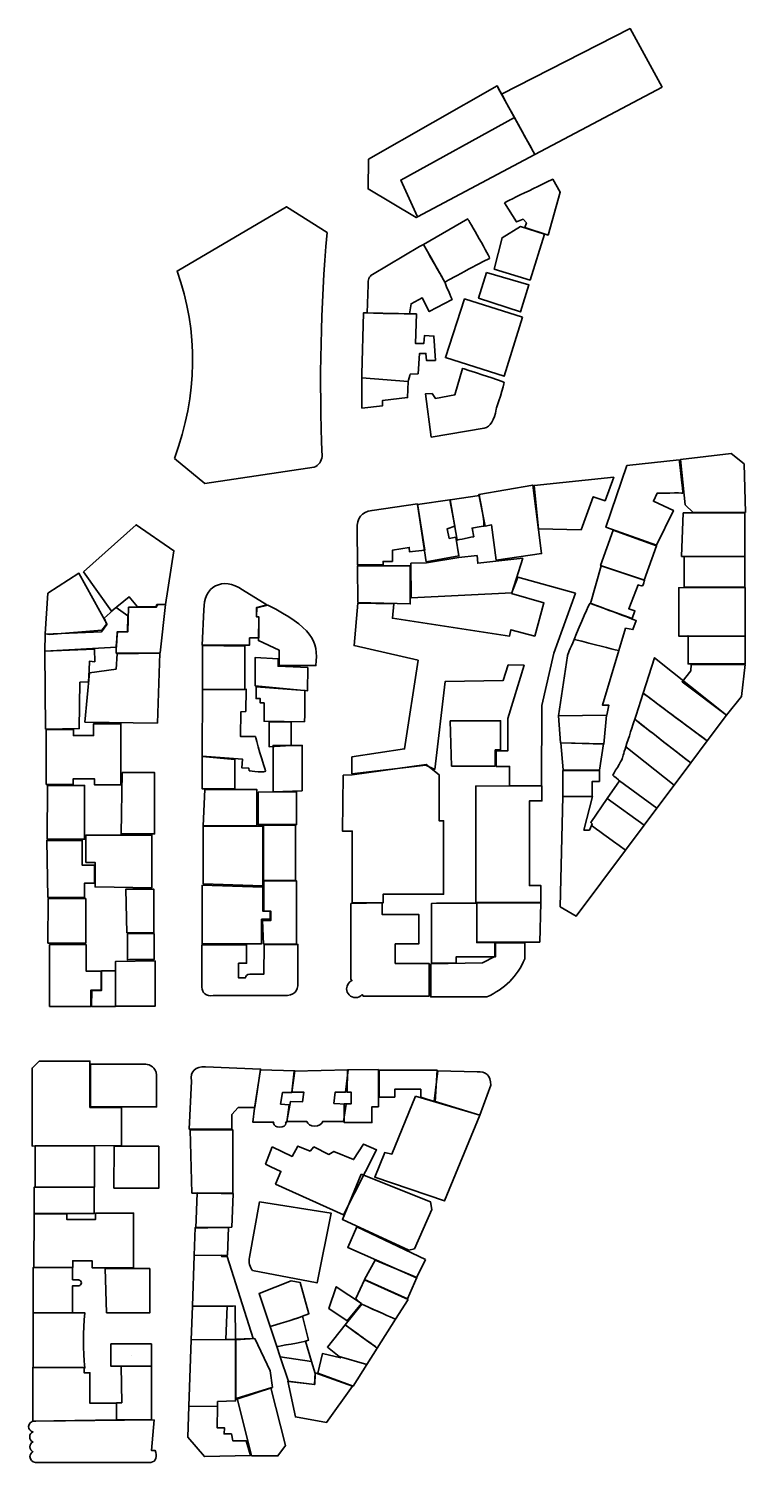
# Model space of a CAD drawing. Header units: inches. Extents: x 13 to 425, y 27 to 366.
# Drawn here: x 255.1 to 424.9, y 26.6 to 366.1 of the extents above; entities that cross this region are included whole.
import ezdxf

# ---------------------------------------------------------------- set-up
doc = ezdxf.new("R2010")
doc.units = ezdxf.units.IN
doc.header["$MEASUREMENT"] = 0
doc.layers.add('BUILDINGS', color=7, linetype='Continuous')

# ---------------------------------------------------------------- blocks, each defined once
blk = doc.blocks.new('block 2')
at = {"layer": 'BUILDINGS', "color": 250, "lineweight": 35, "true_color": 0x231f20}
for points in [[(274.55, 54.62), (284.15, 54.62), (284.15, 49.32), (274.55, 49.32), (274.55, 54.62), (274.55, 54.62)], [(279.35, 51.97), (279.35, 51.97)]]:
    blk.add_lwpolyline(points, dxfattribs=at)

msp = doc.modelspace()

# ---------------------------------------------------------------- linework, layer by layer
at = {"layer": 'BUILDINGS', "color": 250, "lineweight": 35, "true_color": 0x231f20}
for points in [[(405.19, 352.29), (375, 336.28), (367.09, 350.59), (397.57, 366.12), (405.19, 352.29)], [(365.32, 309.18), (373.86, 306.57), (377.26, 317.43), (371.61, 319.25), (367.22, 316.58), (365.32, 309.18)], [(363.57, 308.39), (373.58, 305.43), (371.61, 299.03), (361.65, 302.32), (363.57, 308.39)], [(372.04, 297.82), (367.72, 283.78), (353.82, 288.21), (358.36, 302.11), (372.04, 297.82)], [(334.03, 276.25), (334.03, 283.43), (344.97, 282.53), (344.86, 278.73), (338.87, 278.04), (338.87, 276.77), (334.03, 276.25)], [(424.86, 251.54), (412.48, 251.54), (410.64, 253.38), (409.5, 264.08), (421.49, 265.49), (424.59, 263.05), (424.86, 251.54)], [(385.93, 247.43), (388.83, 255.26), (391.65, 254.31), (393.68, 259.88), (374.8, 257.93), (375.88, 247.67), (385.93, 247.43)], [(365.86, 240.2), (376.59, 241.79), (374.48, 258.01), (361.76, 255.82), (363.19, 248.27), (364.75, 248.59), (365.86, 240.2)], [(349.24, 239.88), (356.99, 241.23), (356.28, 245.69), (354.73, 245.4), (354.25, 247.67), (356.04, 248.27), (354.88, 254.55), (347.18, 253.39), (349.24, 239.88)], [(410.15, 251.43), (424.75, 251.43), (424.75, 241.12), (409.77, 241.12), (410.15, 251.43)], [(268.05, 237.48), (280.51, 248.63), (289.48, 242.45), (287.52, 229.73), (285.44, 229.73), (285.3, 229.23), (280.87, 229.16), (278.91, 231.55), (274.66, 228.19), (268.05, 237.48)], [(393.54, 247.37), (390.56, 238.95), (400.92, 235.53), (403.85, 243.67), (393.54, 247.37)], [(372.13, 240.68), (369.55, 232.53), (345.7, 231.29), (345.62, 239.52), (349.32, 239.6), (356.99, 240.84), (361.29, 241.31), (361.45, 239.52), (372.13, 240.68)], [(424.75, 241.01), (424.75, 233.85), (410.37, 233.85), (410.37, 241.12), (424.75, 241.01)], [(333.02, 230.18), (345.47, 229.86), (345.47, 238.89), (332.94, 238.89), (333.02, 230.18)], [(259.65, 232.41), (266.98, 237.12), (273.55, 225.16), (272.41, 223.66), (260.04, 222.62), (258.94, 222.76), (259.65, 232.41)], [(384.66, 232.45), (379.49, 218.18), (376.67, 205.81), (376.59, 186.82), (369, 186.82), (369, 191.38), (365.86, 191.38), (365.86, 195.12), (368.6, 195.12), (368.6, 202.75), (372.45, 215.36), (368.68, 215.44), (367.49, 211.74), (353.77, 211.54), (351.27, 190.67), (349.16, 191.7), (331.67, 189.64), (331.67, 193.65), (344.15, 195.52), (347.34, 216.55), (332.15, 220), (333.07, 230.02), (341.61, 229.86), (341.25, 226.49), (369, 222.27), (369.31, 223.74), (374.96, 222.27), (377.14, 230.1), (369.47, 232.37), (370.95, 236.22), (384.66, 232.45)], [(424.81, 233.8), (424.81, 222.24), (409.07, 222.24), (409.07, 233.69), (424.81, 233.8)], [(259.01, 222.69), (258.87, 218.65), (275.87, 219.65), (276.01, 223.23), (278.48, 223.23), (278.55, 227.05), (275.8, 229.01), (272.98, 226.48), (273.62, 225.01), (272.33, 223.3), (259.01, 222.69)], [(275.8, 219.87), (275.8, 218.22), (286.23, 218.3), (287.52, 229.73), (285.66, 229.73), (285.3, 229.09), (278.76, 229.09), (278.55, 223.23), (276.08, 223.23), (275.8, 219.87)], [(424.81, 222.18), (424.81, 215.67), (411.29, 215.67), (411.29, 222.35), (424.81, 222.18)], [(259.08, 200.18), (267.05, 200.35), (267.22, 211.33), (269.23, 211.4), (269.37, 214.15), (269.51, 216.33), (270.73, 216.19), (270.65, 219.15), (258.87, 218.65), (259.08, 200.18)], [(268.37, 201.86), (285.59, 201.65), (286.16, 218.22), (276.01, 218.08), (275.8, 214.44), (269.51, 213.58), (268.37, 201.86)], [(296.27, 220.01), (296.27, 209.62), (306.27, 209.62), (306.27, 219.87), (296.27, 220.01)], [(321.24, 214.83), (321.1, 209.26), (308.74, 210.47), (308.74, 217.19), (314.17, 216.9), (314.17, 215.12), (321.24, 214.83)], [(420.36, 203.56), (423.93, 207.91), (424.81, 215.56), (412, 215.56), (411.95, 213.99), (409.88, 211.44), (420.36, 203.56)], [(259.22, 200.04), (259.22, 187.11), (265.62, 187.11), (265.62, 188.47), (270.65, 188.47), (270.65, 187.04), (276.91, 187.04), (276.91, 201.51), (270.44, 201.51), (270.44, 198.68), (265.69, 198.68), (265.69, 200.11), (259.22, 200.04)], [(317.27, 196.36), (317.27, 201.93), (312.06, 201.93), (312.06, 196), (317.27, 196.36)], [(354.96, 202.2), (366.89, 202.2), (366.89, 195.28), (365.62, 195.28), (365.62, 191.46), (355.28, 191.46), (354.96, 202.2)], [(381.06, 196.95), (380.58, 203.4), (391.97, 203.51), (391.32, 196.67), (381.06, 196.95)], [(381.71, 190.59), (381.11, 196.95), (391.27, 196.73), (390.34, 190.49), (381.71, 190.59)], [(296.2, 193.75), (296.2, 186.07), (303.95, 186.07), (303.95, 193.04), (296.2, 193.75)], [(319.88, 185.57), (319.88, 196.36), (312.99, 196.36), (312.99, 185.36), (319.88, 185.57)], [(329.56, 189.32), (331.75, 189.4), (349.24, 191.86), (352.3, 189.4), (352.3, 179.78), (352.3, 178.51), (353.38, 178.51), (353.38, 172.47), (353.38, 161.1), (339.03, 161.1), (339.03, 159.07), (331.75, 159.07), (331.75, 176.08), (329.4, 176.08), (329.56, 189.32)], [(381.66, 184.35), (381.66, 190.43), (390.29, 190.43), (390.29, 187.83), (388.61, 187.83), (388.61, 184.3), (381.66, 184.35)], [(259.44, 174.14), (268.3, 174.14), (268.3, 186.89), (259.51, 186.89), (259.44, 174.14)], [(277.19, 189.93), (284.91, 189.93), (284.91, 175.39), (276.98, 175.39), (277.19, 189.93)], [(376.67, 186.82), (376.67, 183.23), (373.69, 183.23), (373.69, 163.16), (376.43, 163.16), (376.43, 159.15), (361, 159.15), (361, 186.74), (376.67, 186.82)], [(403.89, 181.5), (400.86, 177.45), (392.13, 183.77), (395.02, 187.95), (403.89, 181.5)], [(296.45, 177.32), (309.09, 177.32), (309.09, 185.93), (296.8, 185.93), (296.45, 177.32)], [(318.56, 185.36), (318.56, 177.61), (309.45, 177.61), (309.45, 185.29), (318.56, 185.36)], [(296.45, 163.57), (296.45, 177.25), (310.56, 177.25), (310.56, 163.14), (296.45, 163.57)], [(310.7, 177.39), (318.28, 177.46), (318.28, 164.39), (310.7, 164.39), (310.7, 177.39)], [(259.65, 160.32), (268.3, 160.32), (268.3, 163.75), (270.65, 163.75), (270.65, 168), (267.76, 168), (267.76, 173.86), (259.37, 173.86), (259.65, 160.32)], [(284.27, 162.64), (284.27, 175.11), (268.65, 175.11), (268.65, 168.64), (270.8, 168.64), (270.8, 162.85), (284.27, 162.64)], [(310.56, 162.78), (310.56, 157.07), (312.27, 157.07), (312.27, 155.21), (310.24, 155.21), (310.24, 149.38), (296.2, 149.38), (296.2, 163.28), (310.56, 162.78)], [(310.7, 149.31), (318.49, 149.31), (318.49, 164.32), (310.77, 164.32), (310.77, 157.14), (312.42, 157.14), (312.42, 154.89), (310.45, 154.89), (310.7, 149.31)], [(259.65, 149.56), (268.58, 149.56), (268.58, 160.1), (259.69, 160.1), (259.65, 149.56)], [(278.34, 151.99), (284.69, 151.99), (284.69, 162.35), (278.12, 162.35), (278.34, 151.99)], [(351.67, 158.99), (361.24, 158.99), (361.24, 149.65), (365.7, 149.65), (365.7, 146.31), (356.36, 146.31), (356.36, 144.8), (350.48, 144.8), (350.48, 158.91), (351.67, 158.99)], [(376.19, 149.73), (361.24, 149.73), (361.24, 159.07), (376.43, 159.07), (376.19, 149.73)], [(278.98, 145.63), (284.77, 145.63), (284.77, 151.78), (278.48, 151.78), (278.48, 145.56), (278.98, 145.63)], [(268.73, 149.24), (268.73, 142.88), (272.26, 142.88), (272.26, 138.42), (269.8, 138.42), (269.8, 134.56), (260.04, 134.56), (260.04, 149.17), (268.73, 149.24)], [(269.94, 134.56), (275.66, 134.56), (275.66, 142.95), (272.33, 142.95), (272.33, 138.35), (270.01, 138.35), (269.94, 134.56)], [(285.05, 145.35), (285.05, 134.63), (275.66, 134.63), (275.66, 145.2), (285.05, 145.35)], [(277.09, 101.64), (277.03, 110.62), (269.58, 110.62), (269.58, 121.62), (257.56, 121.62), (255.87, 119.93), (255.87, 101.48), (277.09, 101.64)], [(330.59, 119.51), (337.95, 119.6), (337.95, 110.78), (336.41, 110.78), (336.41, 107.03), (329.84, 107.03), (329.84, 111.5), (331.49, 111.5), (331.49, 114.23), (330.5, 114.23), (330.59, 119.51)], [(338.13, 119.42), (351.88, 119.42), (351.34, 111.95), (347.97, 113.06), (347.97, 114.95), (341.79, 114.95), (341.79, 113.06), (338.13, 113.06), (338.13, 119.42)], [(346.69, 113.33), (361.99, 108.77), (353.62, 88.47), (337.05, 94.11), (339.42, 99.94), (341.13, 99.58), (346.69, 113.33)], [(293.72, 90.3), (303.45, 90.3), (303.45, 105.31), (293.34, 105.31), (293.72, 90.3)], [(312.73, 101.29), (317.47, 99.04), (318.83, 101.48), (321.74, 100.3), (322.66, 101.29), (326.21, 99.49), (327.38, 100.21), (332.03, 98.29), (334.4, 101.95), (337.5, 100.57), (329.66, 85.2), (313.56, 92.47), (314.83, 95.47), (312.46, 96.58), (311.19, 97.21), (312.73, 101.29)], [(256.61, 91.77), (256.61, 101.52), (270.66, 101.52), (270.66, 91.71), (256.61, 91.77)], [(275.23, 91.48), (285.89, 91.48), (285.89, 101.45), (275.34, 101.45), (275.23, 91.48)], [(256.38, 85.5), (270.55, 85.5), (270.55, 91.77), (256.38, 91.77), (256.38, 85.5)], [(333.86, 94.84), (350.25, 88.29), (350.61, 86.46), (346.46, 77.12), (345.15, 76.82), (329.39, 84.09), (333.86, 94.84)], [(294.98, 90.39), (294.71, 82.01), (303.18, 82.28), (303.54, 90.19), (294.98, 90.39)], [(256.27, 72.75), (265.51, 72.75), (265.51, 74.32), (270.09, 74.32), (270.09, 72.64), (279.91, 72.64), (279.91, 85.61), (270.94, 85.61), (270.94, 84.09), (264.11, 84.09), (264.11, 85.44), (256.38, 85.44), (256.27, 72.75)], [(302.4, 82.19), (302.14, 75.6), (294.3, 75.54), (294.53, 82.19), (302.4, 82.19)], [(349.06, 74.63), (332.85, 82.37), (330.68, 77.45), (346.96, 70.25), (349.06, 74.63)], [(273.48, 61.97), (283.75, 61.97), (283.75, 72.47), (273.2, 72.47), (273.48, 61.97)], [(347.05, 70.34), (344.79, 65.26), (334.67, 69.89), (337.14, 74.45), (347.05, 70.34)], [(330.5, 60.07), (326.21, 62.98), (327.95, 68.17), (333.95, 64.15), (330.5, 60.07)], [(299.81, 40.94), (299.8, 39.81), (293.05, 39.86), (293.6, 55.61), (304.08, 55.66), (304.08, 55.24), (304.08, 41.12), (299.81, 40.94)], [(304.17, 41.49), (312.82, 44.31), (312.28, 48.24), (308.64, 55.87), (304.17, 55.6), (304.17, 41.49)], [(316.66, 45.68), (314.67, 51.57), (322.07, 50.49), (322.93, 47.58), (322.84, 45.03), (316.66, 45.68)], [(329.03, 51.33), (328.65, 51.64), (335.2, 49.72), (331.94, 44.58), (323.57, 47.67), (324.67, 52.32), (329.03, 51.33)], [(256.04, 36.34), (256.04, 49.04), (268.18, 49.04), (268.18, 47.8), (269.58, 47.8), (269.58, 40.57), (275.85, 40.57), (275.85, 36.61), (256.04, 36.34)], [(276.97, 49.38), (284.15, 49.38), (284.15, 36.61), (275.91, 36.61), (275.91, 40.68), (277.14, 40.68), (276.97, 49.38)], [(316.48, 45.78), (318.28, 37.31), (325.67, 36.02), (331.76, 44.58), (322.93, 47.76), (322.75, 45.03), (316.48, 45.78)], [(307.83, 28.1), (314.11, 28.1), (315.91, 30.56), (312.46, 44.22), (304.44, 41.76), (307.83, 28.1)], [(292.79, 32.57), (293.05, 39.86), (299.8, 39.81), (299.72, 34.76), (301.44, 34.76), (301.35, 33.29), (303.09, 33.29), (303.45, 31.66), (306.63, 31.66), (307.63, 28.21), (296.72, 27.92), (292.79, 32.57)]]:
    msp.add_lwpolyline(points, dxfattribs=at)
for points, knots in [([(335.62, 335.21), (335.62, 335.21), (366.1, 352.57), (366.1, 352.57), (366.06, 352.54), (368.04, 348.91), (370.14, 345.08), (370.14, 345.08), (343.24, 330.27), (343.24, 330.27), (343.24, 330.27), (347.2, 321.54), (347.2, 321.54), (347.2, 321.54), (346.91, 321.38), (346.91, 321.38), (346.91, 321.38), (335.48, 328.16), (335.48, 328.16), (335.48, 328.16), (335.62, 335.21), (335.62, 335.21)], [0, 0, 0, 0, 1, 1, 1, 2, 2, 2, 3, 3, 3, 4, 4, 4, 5, 5, 5, 6, 6, 6, 7, 7, 7, 7]), ([(366.1, 352.57), (366.1, 352.57), (367.09, 350.59), (367.09, 350.59), (367.09, 350.59), (366.02, 352.52), (366.1, 352.57), (366.02, 352.52), (366.1, 352.57), (366.1, 352.57)], [0, 0, 0, 0, 1, 1, 1, 2, 2, 2, 3, 3, 3, 3]), ([(347.2, 321.54), (347.2, 321.54), (343.24, 330.27), (343.24, 330.27), (343.24, 330.27), (370.14, 345.08), (370.14, 345.08), (372.49, 340.8), (375, 336.28), (375, 336.28), (375, 336.28), (347.2, 321.54), (347.2, 321.54)], [0, 0, 0, 0, 1, 1, 1, 2, 2, 2, 3, 3, 3, 4, 4, 4, 4]), ([(367.79, 324.9), (368.08, 325.04), (379.22, 330.47), (379.22, 330.47), (379.22, 330.47), (381.01, 327.36), (381.01, 327.36), (381.01, 327.36), (378.11, 317.22), (378.11, 317.22), (378.11, 317.22), (372.65, 319.04), (372.65, 319.04), (372.65, 319.04), (373.01, 320.11), (373.01, 320.11), (373.01, 320.11), (372.25, 320.97), (372.25, 320.97), (372.25, 320.97), (370.61, 320.33), (370.61, 320.33), (370.61, 320.33), (367.79, 324.9), (367.79, 324.9)], [0, 0, 0, 0, 1, 1, 1, 2, 2, 2, 3, 3, 3, 4, 4, 4, 5, 5, 5, 6, 6, 6, 7, 7, 7, 8, 8, 8, 8]), ([(289.59, 264.32), (295.15, 279.48), (295.36, 294.28), (290.22, 308.71), (290.22, 308.71), (316.13, 323.96), (316.13, 323.96), (316.13, 323.96), (325.77, 317.81), (325.77, 317.81), (324.25, 300.32), (323.86, 282.65), (324.6, 264.82), (324.46, 263.62), (323.83, 262.76), (322.7, 262.25), (322.7, 262.25), (296.79, 258.42), (296.79, 258.42), (296.79, 258.42), (289.59, 264.32), (289.59, 264.32)], [0, 0, 0, 0, 1, 1, 1, 2, 2, 2, 3, 3, 3, 4, 4, 4, 5, 5, 5, 6, 6, 6, 7, 7, 7, 7]), ([(364.27, 311.67), (363.89, 311.67), (354.87, 306.74), (353.69, 306.1), (352.96, 307.37), (351.29, 310.3), (348.59, 315.01), (348.59, 315.01), (359.09, 321.06), (359.09, 321.06), (359.09, 321.06), (364.68, 311.67), (364.27, 311.67)], [0, 0, 0, 0, 1, 1, 1, 2, 2, 2, 3, 3, 3, 4, 4, 4, 4]), ([(346.93, 298.54), (345.38, 298.58), (341.13, 298.67), (334.38, 298.79), (334.38, 298.79), (335.3, 298.83), (335.3, 298.83), (335.3, 298.83), (335.53, 305.45), (335.53, 305.45), (335.42, 306.66), (335.75, 307.48), (336.51, 307.93), (336.51, 307.93), (347.69, 314.49), (347.69, 314.49), (347.69, 314.49), (348.59, 315.01), (348.59, 315.01), (351.2, 310.41), (352.93, 307.4), (353.69, 306.1), (353.56, 306.03), (355.4, 301.94), (355.4, 301.94), (355.4, 301.94), (349.99, 299.12), (349.99, 299.12), (349.99, 299.12), (348.26, 302.4), (348.26, 302.4), (348.26, 302.4), (345.67, 300.96), (345.67, 300.96), (345.67, 300.96), (345.32, 298.6), (345.32, 298.6), (345.32, 298.6), (346.93, 298.6), (346.93, 298.54)], [0, 0, 0, 0, 1, 1, 1, 2, 2, 2, 3, 3, 3, 4, 4, 4, 5, 5, 5, 6, 6, 6, 7, 7, 7, 8, 8, 8, 9, 9, 9, 10, 10, 10, 11, 11, 11, 12, 12, 12, 13, 13, 13, 13]), ([(344.97, 282.53), (344.97, 282.53), (334.03, 283.43), (334.03, 283.43), (334.03, 283.43), (334.03, 284.26), (334.03, 284.26), (334.03, 284.26), (334.38, 298.79), (334.38, 298.79), (341.29, 298.65), (345.42, 298.57), (346.93, 298.54), (346.93, 298.54), (346.7, 291.57), (346.7, 291.57), (346.7, 291.57), (348.72, 291.57), (348.72, 291.57), (348.72, 291.57), (348.84, 293.41), (348.84, 293.41), (348.84, 293.41), (351.08, 293.3), (351.08, 293.3), (351.08, 293.3), (351.43, 287.54), (351.43, 287.54), (351.43, 287.54), (349.3, 287.54), (349.3, 287.54), (349.3, 287.54), (349.18, 289.21), (349.18, 289.21), (349.18, 289.21), (347.69, 289.21), (347.69, 289.21), (347.69, 289.21), (347.34, 284.37), (347.34, 284.37), (347.34, 284.37), (345.44, 284.26), (345.44, 284.26), (345.44, 284.26), (344.98, 282.64), (344.97, 282.53)], [0, 0, 0, 0, 1, 1, 1, 2, 2, 2, 3, 3, 3, 4, 4, 4, 5, 5, 5, 6, 6, 6, 7, 7, 7, 8, 8, 8, 9, 9, 9, 10, 10, 10, 11, 11, 11, 12, 12, 12, 13, 13, 13, 14, 14, 14, 15, 15, 15, 15]), ([(350.43, 269.38), (350.43, 269.38), (363, 271.49), (363, 271.49), (364.45, 271.86), (365.39, 273.37), (365.82, 276.03), (365.82, 276.03), (367.86, 282.14), (367.72, 282.35), (367.58, 282.57), (357.86, 285.67), (357.86, 285.67), (357.86, 285.67), (356, 279.39), (356, 279.39), (356, 279.39), (351.43, 278.56), (351.43, 278.56), (351.43, 278.56), (350.64, 279.74), (350.64, 279.74), (350.64, 279.74), (349.1, 279.67), (349.1, 279.67), (349.1, 279.67), (350.43, 269.38), (350.43, 269.38)], [0, 0, 0, 0, 1, 1, 1, 2, 2, 2, 3, 3, 3, 4, 4, 4, 5, 5, 5, 6, 6, 6, 7, 7, 7, 8, 8, 8, 9, 9, 9, 9]), ([(396.75, 262.67), (396.75, 262.67), (409.18, 263.97), (409.18, 263.97), (409.18, 263.97), (410.2, 256), (410.04, 256.1), (409.88, 256.21), (403.96, 256.1), (403.96, 256.1), (403.96, 256.1), (403.1, 254.2), (403.1, 254.2), (403.1, 254.2), (407.82, 252.03), (407.82, 252.03), (407.82, 252.03), (403.85, 243.78), (403.85, 243.78), (403.85, 243.78), (391.81, 248.02), (391.81, 248.02), (391.81, 248.02), (396.75, 262.67), (396.75, 262.67)], [0, 0, 0, 0, 1, 1, 1, 2, 2, 2, 3, 3, 3, 4, 4, 4, 5, 5, 5, 6, 6, 6, 7, 7, 7, 8, 8, 8, 8]), ([(360.53, 245.77), (360.29, 245.77), (356.6, 245.01), (356.6, 245.01), (356.6, 245.01), (354.96, 254.55), (354.96, 254.55), (354.96, 254.55), (361.84, 255.58), (361.84, 255.58), (361.84, 255.58), (363.27, 248.27), (362.87, 248.27), (362.48, 248.27), (360.13, 247.83), (360.13, 247.83), (360.13, 247.83), (360.53, 245.77), (360.53, 245.77)], [0, 0, 0, 0, 1, 1, 1, 2, 2, 2, 3, 3, 3, 4, 4, 4, 5, 5, 5, 6, 6, 6, 6]), ([(347.18, 253.55), (347.18, 253.55), (336.44, 252.04), (336.44, 252.04), (333.77, 251.72), (332.86, 250.09), (332.86, 247.67), (332.86, 247.67), (332.94, 239.2), (332.94, 239.2), (332.94, 239.2), (339.03, 239.12), (339.03, 239.12), (339.03, 239.12), (339.03, 239.96), (339.03, 239.96), (339.03, 239.96), (341.25, 239.96), (341.25, 239.96), (341.25, 239.96), (341.25, 242.58), (341.25, 242.58), (341.25, 242.58), (345.23, 243.26), (345.23, 243.26), (345.23, 243.26), (345.31, 242.18), (345.31, 242.18), (345.31, 242.18), (348.92, 242.58), (348.92, 242.58), (348.92, 242.58), (347.18, 253.55), (347.18, 253.55)], [0, 0, 0, 0, 1, 1, 1, 2, 2, 2, 3, 3, 3, 4, 4, 4, 5, 5, 5, 6, 6, 6, 7, 7, 7, 8, 8, 8, 9, 9, 9, 10, 10, 10, 11, 11, 11, 11]), ([(388.17, 230), (388.17, 230), (390.67, 238.9), (390.67, 238.9), (390.67, 238.9), (400.98, 235.48), (400.98, 235.48), (400.98, 235.48), (400.66, 234.22), (400.49, 234.17), (400.33, 234.13), (399.46, 234.39), (399.46, 234.39), (399.46, 234.39), (397.24, 228.75), (397.24, 228.75), (397.24, 228.75), (398.7, 228.26), (398.7, 228.26), (398.7, 228.26), (398.04, 226.41), (398.04, 226.41), (398.04, 226.41), (388.17, 230), (388.17, 230)], [0, 0, 0, 0, 1, 1, 1, 2, 2, 2, 3, 3, 3, 4, 4, 4, 5, 5, 5, 6, 6, 6, 7, 7, 7, 8, 8, 8, 8]), ([(296.2, 220.12), (296.2, 220.12), (307.42, 220.12), (307.42, 220.12), (307.42, 220.12), (307.42, 221.83), (307.42, 221.83), (307.42, 221.83), (309.59, 221.83), (309.59, 221.83), (309.59, 221.83), (309.59, 226.83), (309.59, 226.83), (309.59, 226.83), (309.02, 226.83), (309.02, 226.83), (309.02, 226.83), (309.02, 229.01), (309.02, 229.01), (309.02, 229.01), (311.49, 229.66), (311.49, 229.66), (311.49, 229.66), (305.7, 233.19), (305.7, 233.19), (301.06, 236.52), (296.44, 233.96), (296.59, 228.48), (296.59, 228.48), (296.2, 220.12), (296.2, 220.12)], [0, 0, 0, 0, 1, 1, 1, 2, 2, 2, 3, 3, 3, 4, 4, 4, 5, 5, 5, 6, 6, 6, 7, 7, 7, 8, 8, 8, 9, 9, 9, 10, 10, 10, 10]), ([(311.77, 229.59), (322.06, 224.23), (323.78, 221.4), (323.13, 215.26), (323.13, 215.26), (314.38, 215.26), (314.38, 215.26), (314.38, 215.26), (314.38, 218.94), (314.38, 218.94), (314.38, 218.94), (309.52, 221.19), (309.52, 221.19), (309.52, 221.19), (309.59, 226.83), (309.59, 226.83), (309.59, 226.83), (309.02, 226.91), (309.02, 226.91), (309.02, 226.91), (309.09, 228.94), (309.09, 228.94), (309.09, 228.94), (311.77, 229.59), (311.77, 229.59)], [0, 0, 0, 0, 1, 1, 1, 2, 2, 2, 3, 3, 3, 4, 4, 4, 5, 5, 5, 6, 6, 6, 7, 7, 7, 8, 8, 8, 8]), ([(396.47, 224.13), (396.47, 224.13), (394.88, 218.82), (394.88, 218.82), (392.88, 219.32), (389.34, 220.21), (384.29, 221.48), (385.83, 225.14), (387.92, 230.09), (388.06, 230.05), (388.28, 230), (399.02, 225.92), (399.02, 225.92), (399.02, 225.92), (398.21, 223.81), (398.21, 223.81), (398.21, 223.81), (396.47, 224.13), (396.47, 224.13)], [0, 0, 0, 0, 1, 1, 1, 2, 2, 2, 3, 3, 3, 4, 4, 4, 5, 5, 5, 6, 6, 6, 6]), ([(382.69, 217.62), (382.69, 217.62), (383.39, 219.32), (384.29, 221.48), (389.34, 220.21), (392.88, 219.32), (394.88, 218.82), (394.88, 218.82), (390.99, 205.9), (390.99, 205.9), (390.99, 205.9), (392.51, 205.9), (392.51, 205.9), (392.51, 205.9), (392.08, 203.56), (392.08, 203.56), (392.08, 203.56), (380.63, 203.4), (380.63, 203.4), (380.63, 203.4), (382.69, 217.62), (382.69, 217.62)], [0, 0, 0, 0, 1, 1, 1, 2, 2, 2, 3, 3, 3, 4, 4, 4, 5, 5, 5, 6, 6, 6, 7, 7, 7, 7]), ([(420.36, 203.51), (420.36, 203.51), (415.81, 197.43), (415.81, 197.43), (408.41, 202.97), (403.28, 206.8), (400.66, 208.74), (400.66, 208.74), (403.37, 217.14), (403.37, 217.14), (403.37, 217.14), (420.36, 203.51), (420.36, 203.51)], [0, 0, 0, 0, 1, 1, 1, 2, 2, 2, 3, 3, 3, 4, 4, 4, 4]), ([(296.2, 193.83), (296.2, 193.83), (305.7, 193.11), (305.7, 193.11), (305.7, 193.11), (305.56, 191.07), (305.56, 191.07), (305.56, 191.07), (307.2, 191), (307.2, 191), (307.2, 191), (307.34, 190.36), (307.34, 190.36), (307.34, 190.36), (311.56, 189.79), (311.2, 190.36), (310.84, 190.93), (308.81, 198.47), (308.81, 198.47), (308.81, 198.47), (305.27, 198.47), (305.27, 198.47), (305.27, 198.47), (305.34, 204.33), (305.34, 204.33), (305.34, 204.33), (306.49, 204.4), (306.49, 204.4), (306.49, 204.4), (306.56, 209.69), (306.56, 209.69), (306.56, 209.69), (296.27, 209.62), (296.27, 209.62), (296.27, 209.62), (296.2, 193.83), (296.2, 193.83)], [0, 0, 0, 0, 1, 1, 1, 2, 2, 2, 3, 3, 3, 4, 4, 4, 5, 5, 5, 6, 6, 6, 7, 7, 7, 8, 8, 8, 9, 9, 9, 10, 10, 10, 11, 11, 11, 12, 12, 12, 12]), ([(320.45, 201.93), (320.45, 202.15), (320.53, 209.4), (320.53, 209.4), (320.53, 209.4), (308.95, 210.26), (308.95, 210.26), (308.95, 210.26), (308.95, 207.44), (308.95, 207.44), (308.95, 207.44), (309.95, 207.44), (309.95, 207.44), (309.95, 207.44), (309.95, 206.44), (309.95, 206.44), (309.95, 206.44), (310.84, 206.44), (310.84, 206.44), (310.84, 206.44), (310.84, 202.08), (310.84, 202.08), (310.84, 202.08), (320.45, 201.93), (320.45, 201.93)], [0, 0, 0, 0, 1, 1, 1, 2, 2, 2, 3, 3, 3, 4, 4, 4, 5, 5, 5, 6, 6, 6, 7, 7, 7, 8, 8, 8, 8]), ([(415.81, 197.43), (415.81, 197.43), (411.92, 192.23), (411.92, 192.23), (405.4, 197.32), (401.03, 200.72), (398.66, 202.55), (398.66, 202.55), (398.97, 203.51), (398.97, 203.51), (398.97, 203.51), (400.66, 208.74), (400.66, 208.74), (403.2, 206.84), (408.19, 203.12), (415.81, 197.43)], [0, 0, 0, 0, 1, 1, 1, 2, 2, 2, 3, 3, 3, 4, 4, 4, 5, 5, 5, 5]), ([(411.92, 192.23), (411.92, 192.23), (407.99, 186.98), (407.99, 186.98), (407.99, 186.98), (396.54, 196.03), (396.54, 196.03), (397.24, 198.21), (398.17, 201.08), (398.66, 202.55), (401.09, 200.65), (405.58, 197.16), (411.92, 192.23)], [0, 0, 0, 0, 1, 1, 1, 2, 2, 2, 3, 3, 3, 4, 4, 4, 4]), ([(407.99, 186.98), (407.99, 186.98), (403.89, 181.5), (403.89, 181.5), (403.89, 181.5), (395.02, 187.95), (395.02, 187.95), (395.02, 187.95), (395.07, 188.02), (395.07, 188.02), (395.07, 188.02), (395.06, 188), (395.02, 187.95), (395.12, 188.1), (393.43, 189.29), (393.43, 189.29), (393.43, 189.29), (395.66, 192.98), (395.66, 193.2), (395.66, 193.27), (396.03, 194.47), (396.54, 196.03), (396.54, 196.03), (407.99, 186.98), (407.99, 186.98)], [0, 0, 0, 0, 1, 1, 1, 2, 2, 2, 3, 3, 3, 4, 4, 4, 5, 5, 5, 6, 6, 6, 7, 7, 7, 8, 8, 8, 8]), ([(387.95, 176.32), (387.95, 176.32), (388.42, 177.36), (388.42, 177.36), (389.62, 176.49), (392.3, 174.57), (396.47, 171.58), (396.47, 171.58), (384.75, 155.91), (384.75, 155.91), (384.75, 155.91), (380.96, 158.14), (380.96, 158.14), (380.96, 158.14), (381.66, 184.24), (381.66, 184.24), (381.66, 184.24), (388.66, 184.24), (388.66, 184.24), (388.66, 184.24), (386.6, 176.32), (386.6, 176.32), (386.6, 176.32), (387.95, 176.32), (387.95, 176.32)], [0, 0, 0, 0, 1, 1, 1, 2, 2, 2, 3, 3, 3, 4, 4, 4, 5, 5, 5, 6, 6, 6, 7, 7, 7, 8, 8, 8, 8]), ([(400.86, 177.45), (400.86, 177.45), (396.47, 171.58), (396.47, 171.58), (392.32, 174.58), (389.63, 176.5), (388.42, 177.36), (388.42, 177.36), (388.61, 177.78), (388.61, 177.78), (388.61, 177.78), (388.23, 178.11), (388.23, 178.11), (388.23, 178.11), (392.13, 183.77), (392.13, 183.77), (392.13, 183.77), (400.86, 177.45), (400.86, 177.45)], [0, 0, 0, 0, 1, 1, 1, 2, 2, 2, 3, 3, 3, 4, 4, 4, 5, 5, 5, 6, 6, 6, 6]), ([(331.43, 158.91), (331.43, 158.91), (338.79, 159.07), (338.79, 159.07), (338.79, 159.07), (338.79, 156.33), (338.79, 156.33), (338.79, 156.33), (347.5, 156.33), (347.5, 156.33), (347.5, 156.33), (347.5, 149.37), (347.5, 149.37), (347.5, 149.37), (341.93, 149.37), (341.93, 149.37), (341.93, 149.37), (341.93, 144.72), (341.93, 144.72), (341.93, 144.72), (349.95, 144.72), (349.95, 144.72), (349.95, 144.72), (349.95, 136.97), (349.95, 136.97), (349.95, 136.97), (334.34, 136.97), (334.34, 136.97), (334.34, 136.97), (334.05, 137.36), (334.05, 137.36), (333.67, 136.92), (333.11, 136.65), (332.49, 136.65), (331.34, 136.65), (330.4, 137.58), (330.4, 138.74), (330.4, 139.6), (330.92, 140.34), (331.67, 140.65), (331.67, 140.65), (331.43, 140.98), (331.43, 140.98), (331.43, 140.98), (331.43, 158.91), (331.43, 158.91)], [0, 0, 0, 0, 1, 1, 1, 2, 2, 2, 3, 3, 3, 4, 4, 4, 5, 5, 5, 6, 6, 6, 7, 7, 7, 8, 8, 8, 9, 9, 9, 10, 10, 10, 11, 11, 11, 12, 12, 12, 13, 13, 13, 14, 14, 14, 15, 15, 15, 15]), ([(350.32, 144.64), (350.32, 144.64), (350.32, 136.81), (350.32, 136.81), (350.32, 136.81), (363.59, 136.81), (363.59, 136.81), (367.83, 138.66), (370.84, 141.67), (372.61, 145.83), (372.61, 145.83), (372.61, 149.57), (372.61, 149.57), (372.61, 149.57), (365.54, 149.57), (365.54, 149.57), (365.54, 149.57), (365.54, 146.39), (365.54, 146.39), (365.54, 146.39), (362.56, 144.88), (362.56, 144.88), (362.56, 144.88), (350.32, 144.64), (350.32, 144.64)], [0, 0, 0, 0, 1, 1, 1, 2, 2, 2, 3, 3, 3, 4, 4, 4, 5, 5, 5, 6, 6, 6, 7, 7, 7, 8, 8, 8, 8]), ([(310.84, 149.24), (310.84, 149.24), (318.85, 149.24), (318.85, 149.24), (318.85, 149.24), (318.85, 140.2), (318.85, 140.2), (318.93, 138.09), (317.85, 137.05), (315.6, 137.1), (315.6, 137.1), (298.81, 137.1), (298.81, 137.1), (297.03, 136.98), (296.14, 137.66), (296.13, 139.13), (296.13, 139.13), (296.13, 149.17), (296.13, 149.17), (296.13, 149.17), (306.7, 149.17), (306.7, 149.17), (306.7, 149.17), (306.7, 144.78), (306.7, 144.78), (306.7, 144.78), (304.81, 144.78), (304.81, 144.78), (304.81, 144.78), (304.81, 141.31), (304.81, 141.31), (304.81, 141.31), (306.41, 141.31), (306.41, 141.31), (306.43, 141.82), (306.79, 142.1), (307.49, 142.17), (307.49, 142.17), (310.77, 142.17), (310.77, 142.17), (310.77, 142.17), (310.84, 149.24), (310.84, 149.24)], [0, 0, 0, 0, 1, 1, 1, 2, 2, 2, 3, 3, 3, 4, 4, 4, 5, 5, 5, 6, 6, 6, 7, 7, 7, 8, 8, 8, 9, 9, 9, 10, 10, 10, 11, 11, 11, 12, 12, 12, 13, 13, 13, 14, 14, 14, 14]), ([(269.7, 120.9), (269.7, 120.9), (282.79, 120.9), (282.79, 120.9), (283.79, 120.73), (285.21, 120.16), (285.38, 118.3), (285.38, 118.3), (285.38, 110.73), (285.38, 110.73), (285.38, 110.73), (269.75, 110.73), (269.75, 110.73), (269.75, 110.73), (269.7, 120.9), (269.7, 120.9)], [0, 0, 0, 0, 1, 1, 1, 2, 2, 2, 3, 3, 3, 4, 4, 4, 5, 5, 5, 5]), ([(293.63, 116.87), (293.33, 119.22), (294.45, 120.34), (296.99, 120.24), (296.99, 120.24), (310, 119.7), (310, 119.7), (310, 119.7), (308.64, 110.6), (308.64, 110.6), (308.64, 110.6), (304.71, 110.6), (304.71, 110.6), (304.71, 110.6), (303.18, 108.95), (303.18, 108.95), (303.18, 108.95), (303.18, 105.49), (303.18, 105.49), (303.18, 105.49), (293.06, 105.49), (293.06, 105.49), (293.06, 105.49), (293.63, 116.87), (293.63, 116.87)], [0, 0, 0, 0, 1, 1, 1, 2, 2, 2, 3, 3, 3, 4, 4, 4, 5, 5, 5, 6, 6, 6, 7, 7, 7, 8, 8, 8, 8]), ([(310, 119.51), (310, 119.51), (318.1, 119.33), (318.1, 119.33), (318.1, 119.33), (317.38, 114.14), (317.38, 114.14), (317.38, 114.14), (315.18, 114.13), (315.18, 114.13), (315.18, 114.13), (314.76, 111.42), (314.76, 111.42), (314.76, 111.42), (316.75, 111.23), (316.75, 111.23), (316.75, 111.23), (316.21, 107.12), (316.21, 107.12), (316.21, 107.12), (315.94, 107.12), (315.94, 107.12), (315.98, 107.04), (316, 106.95), (316, 106.86), (316, 106.35), (315.35, 105.95), (314.55, 105.95), (313.74, 105.95), (313.09, 106.35), (313.09, 106.86), (313.09, 106.95), (313.11, 107.04), (313.15, 107.12), (313.15, 107.12), (308.19, 107.12), (308.19, 107.12), (308.19, 107.12), (308.55, 110.42), (308.55, 110.42), (308.55, 110.42), (310, 119.51), (310, 119.51)], [0, 0, 0, 0, 1, 1, 1, 2, 2, 2, 3, 3, 3, 4, 4, 4, 5, 5, 5, 6, 6, 6, 7, 7, 7, 8, 8, 8, 9, 9, 9, 10, 10, 10, 11, 11, 11, 12, 12, 12, 13, 13, 13, 14, 14, 14, 14]), ([(318.01, 119.24), (318.01, 119.24), (330.77, 119.51), (330.77, 119.51), (330.77, 119.51), (330.11, 114.23), (330.11, 114.23), (330.11, 114.23), (327.68, 114.23), (327.68, 114.23), (327.68, 114.23), (327.4, 111.59), (327.4, 111.59), (327.4, 111.59), (330.32, 111.41), (330.32, 111.41), (330.32, 111.41), (329.66, 107.32), (329.66, 107.32), (329.66, 107.32), (324.73, 107.32), (324.73, 107.32), (324.56, 106.69), (323.78, 106.22), (322.84, 106.22), (321.91, 106.22), (321.13, 106.69), (320.96, 107.32), (320.96, 107.32), (316.21, 107.32), (316.21, 107.32), (316.21, 107.32), (317.11, 112.04), (317.11, 112.04), (317.11, 112.04), (319.93, 111.95), (319.93, 111.95), (319.93, 111.95), (320.29, 114.23), (320.29, 114.23), (320.29, 114.23), (317.38, 114.23), (317.38, 114.23), (317.38, 114.23), (318.01, 119.24), (318.01, 119.24)], [0, 0, 0, 0, 1, 1, 1, 2, 2, 2, 3, 3, 3, 4, 4, 4, 5, 5, 5, 6, 6, 6, 7, 7, 7, 8, 8, 8, 9, 9, 9, 10, 10, 10, 11, 11, 11, 12, 12, 12, 13, 13, 13, 14, 14, 14, 15, 15, 15, 15]), ([(351.97, 119.33), (351.97, 119.33), (361.36, 119.06), (361.36, 119.06), (363.19, 119.28), (364.64, 118.14), (364.54, 115.88), (364.54, 115.88), (361.99, 108.77), (361.99, 108.77), (361.99, 108.77), (351.16, 112.13), (351.16, 112.13), (351.16, 112.13), (351.97, 119.33), (351.97, 119.33)], [0, 0, 0, 0, 1, 1, 1, 2, 2, 2, 3, 3, 3, 4, 4, 4, 5, 5, 5, 5]), ([(309.73, 88.29), (309.73, 88.29), (326.75, 85.56), (326.75, 85.56), (326.75, 85.56), (323.39, 69.08), (323.39, 69.08), (323.39, 69.08), (308.1, 71.99), (308.1, 71.99), (307.42, 72.84), (307.17, 73.9), (307.36, 75.17), (307.36, 75.17), (309.73, 88.29), (309.73, 88.29)], [0, 0, 0, 0, 1, 1, 1, 2, 2, 2, 3, 3, 3, 4, 4, 4, 5, 5, 5, 5]), ([(302.08, 63.56), (299.14, 63.53), (293.88, 63.53), (293.88, 63.53), (293.88, 63.53), (294.3, 75.54), (294.3, 75.54), (294.3, 75.54), (300.72, 75.6), (300.72, 75.6), (300.72, 75.58), (300.75, 75.48), (300.8, 75.29), (300.8, 75.29), (302.09, 75.35), (302.09, 75.35), (302.09, 75.35), (308.28, 55.87), (308.28, 55.87), (308.28, 55.87), (301.8, 55.69), (301.8, 55.69), (301.8, 55.69), (302.08, 63.56), (302.08, 63.56)], [0, 0, 0, 0, 1, 1, 1, 2, 2, 2, 3, 3, 3, 4, 4, 4, 5, 5, 5, 6, 6, 6, 7, 7, 7, 8, 8, 8, 8]), ([(266.93, 69.75), (267.28, 69.73), (267.55, 69.43), (267.55, 69.08), (267.55, 68.72), (267.28, 68.42), (266.93, 68.4), (266.93, 68.4), (265.46, 68.4), (265.46, 68.4), (265.46, 68.4), (265.46, 61.97), (265.46, 61.97), (265.46, 61.97), (256.15, 61.97), (256.15, 61.97), (256.15, 61.97), (256.15, 72.75), (256.15, 72.75), (256.15, 72.75), (265.46, 72.75), (265.46, 72.75), (265.46, 72.75), (265.46, 69.81), (265.46, 69.81), (265.46, 69.81), (266.93, 69.81), (266.93, 69.81), (266.93, 69.81), (266.93, 69.75), (266.93, 69.75)], [0, 0, 0, 0, 1, 1, 1, 2, 2, 2, 3, 3, 3, 4, 4, 4, 5, 5, 5, 6, 6, 6, 7, 7, 7, 8, 8, 8, 9, 9, 9, 10, 10, 10, 10]), ([(319.93, 61.15), (319.93, 61.15), (319.95, 61.08), (319.93, 61.15), (318.62, 60.68), (316.05, 59.88), (312.27, 58.72), (312.27, 58.72), (309.64, 66.52), (309.64, 66.52), (309.64, 66.52), (317.29, 69.53), (317.29, 69.53), (317.29, 69.53), (319.39, 69.17), (319.39, 69.17), (319.39, 69.17), (321.47, 61.78), (321.47, 61.78), (321.47, 61.78), (319.93, 61.15), (319.93, 61.15)], [0, 0, 0, 0, 1, 1, 1, 2, 2, 2, 3, 3, 3, 4, 4, 4, 5, 5, 5, 6, 6, 6, 7, 7, 7, 7]), ([(344.97, 65.17), (344.97, 65.17), (341.99, 60.46), (341.99, 60.46), (340.65, 61.06), (338.01, 62.23), (334, 64.01), (334, 64.01), (332.58, 65.35), (332.58, 65.35), (332.58, 65.35), (334.67, 69.8), (334.67, 69.8), (334.67, 69.8), (344.97, 65.17), (344.97, 65.17)], [0, 0, 0, 0, 1, 1, 1, 2, 2, 2, 3, 3, 3, 4, 4, 4, 5, 5, 5, 5]), ([(256.15, 49.04), (256.15, 49.04), (256.15, 61.97), (256.15, 61.97), (256.15, 61.97), (268.39, 61.97), (268.39, 61.97), (267.96, 57.57), (267.96, 53.22), (268.39, 48.92), (268.39, 48.92), (256.15, 49.04), (256.15, 49.04)], [0, 0, 0, 0, 1, 1, 1, 2, 2, 2, 3, 3, 3, 4, 4, 4, 4]), ([(303.99, 63.61), (303.99, 63.61), (304.08, 55.66), (304.08, 55.66), (304.08, 55.66), (293.6, 55.61), (293.6, 55.61), (293.6, 55.61), (293.88, 63.53), (293.88, 63.53), (293.88, 63.53), (303.99, 63.52), (303.99, 63.61)], [0, 0, 0, 0, 1, 1, 1, 2, 2, 2, 3, 3, 3, 4, 4, 4, 4]), ([(320.65, 55.24), (320.65, 55.24), (320.67, 55.17), (320.65, 55.24), (320.67, 55.17), (313.86, 53.98), (313.86, 53.98), (313.86, 53.98), (312.27, 58.72), (312.27, 58.72), (316.09, 59.88), (318.64, 60.67), (319.93, 61.15), (319.93, 61.15), (321.38, 55.51), (321.38, 55.51), (321.38, 55.51), (320.65, 55.24), (320.65, 55.24)], [0, 0, 0, 0, 1, 1, 1, 2, 2, 2, 3, 3, 3, 4, 4, 4, 5, 5, 5, 6, 6, 6, 6]), ([(341.99, 60.46), (341.99, 60.46), (337.67, 53.63), (337.67, 53.63), (336.63, 54.39), (334.06, 56.24), (330.07, 59.12), (330.07, 59.12), (334, 64.01), (334, 64.01), (337.92, 62.25), (340.62, 61.06), (341.99, 60.46)], [0, 0, 0, 0, 1, 1, 1, 2, 2, 2, 3, 3, 3, 4, 4, 4, 4]), ([(337.67, 53.63), (337.67, 53.63), (335.2, 49.72), (335.2, 49.72), (335.2, 49.72), (328.65, 51.64), (328.65, 51.64), (328.65, 51.64), (325.85, 53.88), (325.85, 53.88), (325.85, 53.88), (330.07, 59.12), (330.07, 59.12), (334.13, 56.17), (336.64, 54.36), (337.67, 53.63)], [0, 0, 0, 0, 1, 1, 1, 2, 2, 2, 3, 3, 3, 4, 4, 4, 5, 5, 5, 5]), ([(320.65, 55.24), (320.65, 55.24), (322.07, 50.49), (322.07, 50.49), (322.07, 50.49), (314.67, 51.57), (314.67, 51.57), (314.67, 51.57), (313.86, 53.98), (313.86, 53.98), (313.86, 53.98), (320.67, 55.17), (320.65, 55.24)], [0, 0, 0, 0, 1, 1, 1, 2, 2, 2, 3, 3, 3, 4, 4, 4, 4]), ([(255.35, 30.26), (255.35, 30.77), (255.64, 31.21), (256.07, 31.42), (255.63, 31.63), (255.32, 32.08), (255.32, 32.6), (255.32, 33.12), (255.63, 33.58), (256.08, 33.78), (255.5, 33.91), (255.07, 34.43), (255.07, 35.05), (255.07, 35.76), (255.65, 36.34), (256.37, 36.34), (256.49, 36.34), (256.61, 36.33), (256.73, 36.29), (256.73, 36.29), (284.77, 36.61), (284.77, 36.61), (284.77, 36.61), (284.2, 29.34), (284.2, 29.34), (284.2, 29.34), (285.06, 29.34), (285.06, 29.34), (285.55, 28.2), (285.36, 26.65), (283.98, 26.57), (283.98, 26.57), (256.7, 26.57), (256.7, 26.57), (255.95, 26.63), (255.37, 27.21), (255.37, 27.92), (255.37, 28.43), (255.66, 28.87), (256.09, 29.09), (255.65, 29.29), (255.35, 29.74), (255.35, 30.26)], [0, 0, 0, 0, 1, 1, 1, 2, 2, 2, 3, 3, 3, 4, 4, 4, 5, 5, 5, 6, 6, 6, 7, 7, 7, 8, 8, 8, 9, 9, 9, 10, 10, 10, 11, 11, 11, 12, 12, 12, 13, 13, 13, 14, 14, 14, 14])]:
    msp.add_open_spline(points, degree=3, knots=knots, dxfattribs=at)

# ---------------------------------------------------------------- block references
at = {"layer": 'BUILDINGS'}
msp.add_blockref('block 2', (0, 0), dxfattribs=at)

doc.saveas('drawing.dxf')
